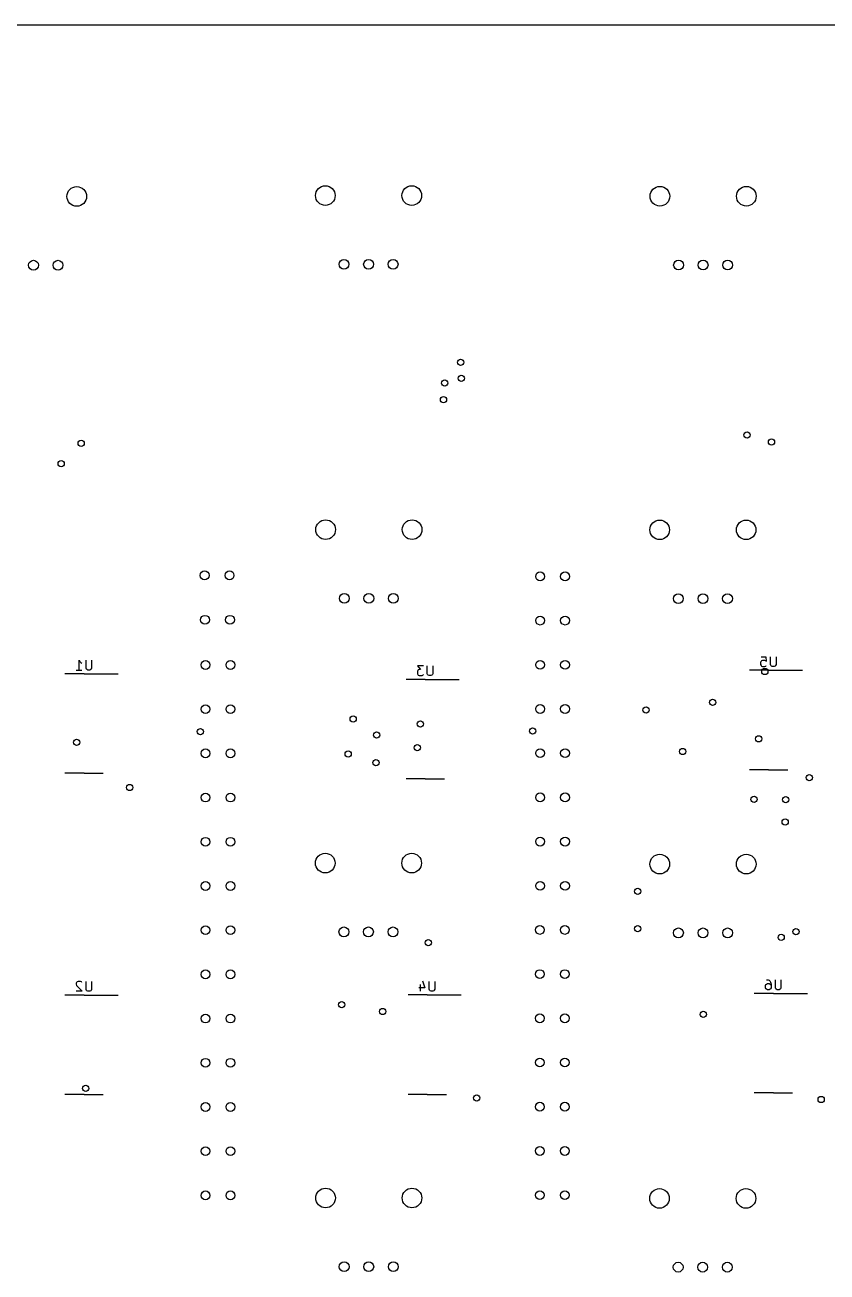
# Model space of a CAD drawing. Extents: x 0 to 360, y 0 to 260.
# Drawn here: x 95 to 176.6, y 133 to 260 of the extents above; entities that cross this region are included whole.
import ezdxf

# ---------------------------------------------------------------- set-up
doc = ezdxf.new("R2010")
doc.units = 0
doc.layers.add('BLACK', color=7, linetype='CONTINUOUS')

msp = doc.modelspace()

# ---------------------------------------------------------------- linework, layer by layer
at = {"layer": 'BLACK', "linetype": 'CONTINUOUS'}
for p, q in [((0, 260), (360, 260)), ((169.908, 195.687), (170.384, 195.687)), ((170.384, 195.687), (170.432, 195.211)), ((170.86, 194.877), (170.86, 195.687)), ((171.432, 195.687), (171.432, 194.877)), ((100.205, 194.324), (100.777, 194.324)), ((100.491, 194.324), (100.491, 195.324)), ((100.491, 195.324), (100.586, 195.182)), ((100.586, 195.182), (100.681, 195.086)), ((100.681, 195.086), (100.777, 195.039)), ((101.205, 194.515), (101.205, 195.324)), ((101.253, 194.42), (101.205, 194.515)), ((101.301, 194.372), (101.253, 194.42)), ((101.396, 194.324), (101.301, 194.372)), ((101.586, 194.324), (101.396, 194.324)), ((101.681, 194.372), (101.586, 194.324)), ((101.729, 194.42), (101.681, 194.372)), ((101.777, 194.515), (101.729, 194.42)), ((101.777, 195.324), (101.777, 194.515)), ((135.546, 194.766), (134.927, 194.766)), ((134.927, 194.766), (135.26, 194.385)), ((134.975, 194.289), (134.927, 194.194)), ((135.022, 194.337), (134.975, 194.289)), ((135.118, 194.385), (135.022, 194.337)), ((135.26, 194.385), (135.118, 194.385)), ((135.927, 193.956), (135.927, 194.766)), ((136.499, 194.766), (136.499, 193.956)), ((170.67, 194.299), (168.72, 194.299)), ((169.908, 195.211), (169.86, 195.116)), ((169.86, 195.116), (169.86, 194.877)), ((169.86, 194.877), (169.908, 194.782)), ((169.955, 195.258), (169.908, 195.211)), ((169.908, 194.782), (169.955, 194.735)), ((170.051, 195.306), (169.955, 195.258)), ((169.955, 194.735), (170.051, 194.687)), ((170.289, 195.306), (170.051, 195.306)), ((170.051, 194.687), (170.289, 194.687)), ((170.384, 195.258), (170.289, 195.306)), ((170.289, 194.687), (170.384, 194.735)), ((170.432, 195.211), (170.384, 195.258)), ((170.384, 194.735), (170.432, 194.782)), ((170.67, 194.299), (174.12, 194.299)), ((170.908, 194.782), (170.86, 194.877)), ((170.955, 194.735), (170.908, 194.782)), ((171.051, 194.687), (170.955, 194.735)), ((171.241, 194.687), (171.051, 194.687)), ((171.336, 194.735), (171.241, 194.687)), ((171.384, 194.782), (171.336, 194.735)), ((171.432, 194.877), (171.384, 194.782)), ((101.015, 193.937), (99.0648, 193.937)), ((101.015, 193.937), (104.465, 193.937)), ((135.737, 193.378), (133.787, 193.378)), ((134.927, 194.194), (134.927, 193.956)), ((134.927, 193.956), (134.975, 193.861)), ((134.975, 193.861), (135.022, 193.813)), ((135.022, 193.813), (135.118, 193.766)), ((135.118, 193.766), (135.403, 193.766)), ((135.403, 193.766), (135.499, 193.813)), ((135.499, 193.813), (135.546, 193.861)), ((135.737, 193.378), (139.187, 193.378)), ((135.975, 193.861), (135.927, 193.956)), ((136.022, 193.813), (135.975, 193.861)), ((136.118, 193.766), (136.022, 193.813)), ((136.308, 193.766), (136.118, 193.766)), ((136.403, 193.813), (136.308, 193.766)), ((136.451, 193.861), (136.403, 193.813)), ((136.499, 193.956), (136.451, 193.861)), ((170.67, 184.179), (168.72, 184.179)), ((170.67, 184.179), (172.62, 184.179)), ((101.015, 183.817), (99.0648, 183.817)), ((101.015, 183.817), (102.965, 183.817)), ((135.737, 183.258), (133.787, 183.258)), ((135.737, 183.258), (137.687, 183.258)), ((100.253, 162.529), (100.205, 162.434)), ((100.301, 162.577), (100.253, 162.529)), ((100.396, 162.624), (100.301, 162.577)), ((100.634, 162.624), (100.396, 162.624)), ((100.729, 162.577), (100.634, 162.624)), ((100.777, 162.529), (100.729, 162.577)), ((101.205, 161.815), (101.205, 162.624)), ((101.777, 162.624), (101.777, 161.815)), ((135.464, 162.682), (135.702, 161.968)), ((136.13, 161.825), (136.13, 162.635)), ((136.702, 162.635), (136.702, 161.825)), ((170.455, 162.787), (170.646, 162.787)), ((170.646, 162.787), (170.741, 162.739)), ((170.741, 162.739), (170.789, 162.692)), ((170.789, 162.692), (170.884, 162.549)), ((170.884, 162.549), (170.932, 162.358)), ((171.36, 161.977), (171.36, 162.787)), ((171.932, 162.787), (171.932, 161.977)), ((100.205, 162.434), (100.205, 162.339)), ((100.205, 162.339), (100.253, 162.196)), ((100.824, 161.624), (100.205, 161.624)), ((100.253, 162.196), (100.824, 161.624)), ((101.253, 161.72), (101.205, 161.815)), ((101.301, 161.672), (101.253, 161.72)), ((101.396, 161.624), (101.301, 161.672)), ((101.586, 161.624), (101.396, 161.624)), ((101.681, 161.672), (101.586, 161.624)), ((101.729, 161.72), (101.681, 161.672)), ((101.777, 161.815), (101.729, 161.72)), ((135.94, 161.247), (133.99, 161.247)), ((135.702, 161.968), (135.083, 161.968)), ((135.226, 162.301), (135.226, 161.635)), ((135.94, 161.247), (139.39, 161.247)), ((136.178, 161.73), (136.13, 161.825)), ((136.226, 161.682), (136.178, 161.73)), ((136.321, 161.635), (136.226, 161.682)), ((136.511, 161.635), (136.321, 161.635)), ((136.606, 161.682), (136.511, 161.635)), ((136.654, 161.73), (136.606, 161.682)), ((136.702, 161.825), (136.654, 161.73)), ((171.17, 161.399), (169.22, 161.399)), ((170.36, 162.216), (170.408, 162.311)), ((170.36, 161.977), (170.36, 162.216)), ((170.408, 161.882), (170.36, 161.977)), ((170.408, 162.311), (170.455, 162.358)), ((170.455, 161.835), (170.408, 161.882)), ((170.455, 162.358), (170.551, 162.406)), ((170.551, 161.787), (170.455, 161.835)), ((170.551, 162.406), (170.741, 162.406)), ((170.741, 161.787), (170.551, 161.787)), ((170.741, 162.406), (170.836, 162.358)), ((170.836, 161.835), (170.741, 161.787)), ((170.836, 162.358), (170.884, 162.311)), ((170.884, 161.882), (170.836, 161.835)), ((170.884, 162.311), (170.932, 162.216)), ((170.932, 161.977), (170.884, 161.882)), ((170.932, 162.358), (170.932, 161.977)), ((171.17, 161.399), (174.62, 161.399)), ((171.408, 161.882), (171.36, 161.977)), ((171.455, 161.835), (171.408, 161.882)), ((171.551, 161.787), (171.455, 161.835)), ((171.741, 161.787), (171.551, 161.787)), ((171.836, 161.835), (171.741, 161.787)), ((171.884, 161.882), (171.836, 161.835)), ((171.932, 161.977), (171.884, 161.882)), ((101.015, 161.237), (99.0648, 161.237)), ((101.015, 161.237), (104.465, 161.237)), ((101.015, 151.117), (99.0648, 151.117)), ((101.015, 151.117), (102.965, 151.117)), ((135.94, 151.127), (133.99, 151.127)), ((135.94, 151.127), (137.89, 151.127)), ((171.17, 151.279), (169.22, 151.279)), ((171.17, 151.279), (173.12, 151.279))]:
    msp.add_line(p, q, dxfattribs=at)
at = {"layer": 'WHITE'}
for centre, radius in [((100.26, 242.54), 1), ((125.56, 242.63), 1), ((134.36, 242.63), 1), ((159.61, 242.56), 1), ((168.41, 242.56), 1), ((95.86, 235.54), 0.5), ((98.36, 235.54), 0.5), ((127.46, 235.63), 0.5), ((129.96, 235.63), 0.5), ((132.46, 235.63), 0.5), ((161.51, 235.56), 0.5), ((164.01, 235.56), 0.5), ((166.51, 235.56), 0.5), ((139.326, 225.664), 0.3175), ((137.718, 223.548), 0.3175), ((139.394, 224.03), 0.3175), ((137.591, 221.846), 0.3175), ((168.477, 218.265), 0.3175), ((100.71, 217.401), 0.3175), ((170.966, 217.553), 0.3175), ((98.6779, 215.344), 0.3175), ((125.59, 208.62), 1), ((134.39, 208.62), 1), ((159.59, 208.6), 1), ((168.39, 208.6), 1), ((113.274, 203.965), 0.45), ((115.814, 203.965), 0.45), ((147.42, 203.861), 0.45), ((149.96, 203.861), 0.45), ((127.49, 201.62), 0.5), ((129.99, 201.62), 0.5), ((132.49, 201.62), 0.5), ((161.49, 201.6), 0.5), ((163.99, 201.6), 0.5), ((166.49, 201.6), 0.5), ((113.314, 199.445), 0.45), ((115.854, 199.445), 0.45), ((147.42, 199.361), 0.45), ((149.96, 199.361), 0.45), ((113.364, 194.845), 0.45), ((115.904, 194.845), 0.45), ((147.42, 194.861), 0.45), ((149.96, 194.861), 0.45), ((170.287, 194.179), 0.3175), ((113.364, 190.345), 0.45), ((115.904, 190.345), 0.45), ((147.42, 190.361), 0.45), ((149.96, 190.361), 0.45), ((158.2, 190.25), 0.3175), ((164.972, 191.036), 0.3175), ((128.396, 189.334), 0.3175), ((112.851, 188.064), 0.3175), ((130.784, 187.708), 0.3175), ((135.23, 188.84), 0.3175), ((146.659, 188.115), 0.3175), ((100.253, 186.972), 0.3175), ((134.924, 186.413), 0.3175), ((169.671, 187.327), 0.3175), ((113.364, 185.845), 0.45), ((115.904, 185.845), 0.45), ((127.888, 185.778), 0.3175), ((147.42, 185.861), 0.45), ((149.96, 185.861), 0.45), ((161.924, 186.032), 0.3175), ((130.717, 184.909), 0.3175), ((174.81, 183.38), 0.3175), ((105.64, 182.37), 0.3175), ((113.364, 181.345), 0.45), ((115.904, 181.345), 0.45), ((147.42, 181.361), 0.45), ((149.96, 181.361), 0.45), ((169.188, 181.155), 0.3175), ((172.414, 181.13), 0.3175), ((172.363, 178.869), 0.3175), ((113.364, 176.845), 0.45), ((115.904, 176.845), 0.45), ((147.42, 176.861), 0.45), ((149.96, 176.861), 0.45), ((125.55, 174.67), 1), ((134.35, 174.67), 1), ((159.6, 174.57), 1), ((168.4, 174.57), 1), ((113.364, 172.345), 0.45), ((115.904, 172.345), 0.45), ((147.42, 172.361), 0.45), ((149.96, 172.361), 0.45), ((157.352, 171.808), 0.3175), ((113.364, 167.845), 0.45), ((115.904, 167.845), 0.45), ((127.45, 167.67), 0.5), ((129.95, 167.67), 0.5), ((132.45, 167.67), 0.5), ((147.395, 167.871), 0.45), ((149.935, 167.871), 0.45), ((157.352, 167.998), 0.3175), ((161.5, 167.57), 0.5), ((164, 167.57), 0.5), ((166.5, 167.57), 0.5), ((173.456, 167.693), 0.3175), ((136.037, 166.561), 0.3175), ((171.957, 167.109), 0.3175), ((113.364, 163.345), 0.45), ((115.904, 163.345), 0.45), ((147.395, 163.371), 0.45), ((149.935, 163.371), 0.45), ((127.228, 160.251), 0.3175), ((113.364, 158.845), 0.45), ((115.904, 158.845), 0.45), ((131.393, 159.565), 0.3175), ((147.395, 158.871), 0.45), ((149.935, 158.871), 0.45), ((164.02, 159.27), 0.3175), ((113.364, 154.345), 0.45), ((115.904, 154.345), 0.45), ((147.395, 154.371), 0.45), ((149.935, 154.371), 0.45), ((101.172, 151.732), 0.3175), ((140.97, 150.77), 0.3175), ((113.364, 149.845), 0.45), ((115.904, 149.845), 0.45), ((147.395, 149.871), 0.45), ((149.935, 149.871), 0.45), ((176.02, 150.61), 0.3175), ((113.364, 145.345), 0.45), ((115.904, 145.345), 0.45), ((147.395, 145.371), 0.45), ((149.935, 145.371), 0.45), ((113.364, 140.845), 0.45), ((115.904, 140.845), 0.45), ((125.58, 140.58), 1), ((134.38, 140.58), 1), ((147.395, 140.871), 0.45), ((149.935, 140.871), 0.45), ((159.57, 140.54), 1), ((168.37, 140.54), 1), ((127.48, 133.58), 0.5), ((129.98, 133.58), 0.5), ((132.48, 133.58), 0.5), ((161.47, 133.54), 0.5), ((163.97, 133.54), 0.5), ((166.47, 133.54), 0.5)]:
    msp.add_circle(centre, radius, dxfattribs=at)

doc.saveas('drawing.dxf')
